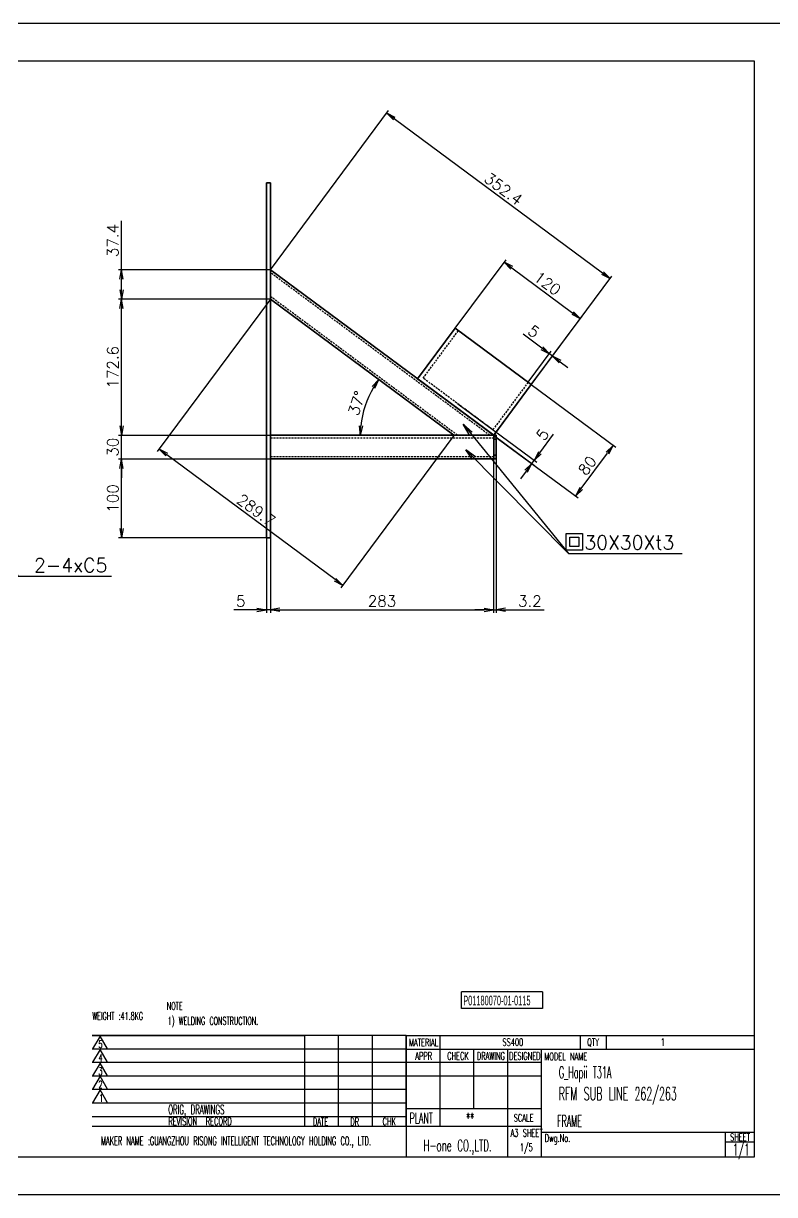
# Model space of a CAD drawing. Header units: inches. Extents: x 21 to 8642, y -3779 to 1599.
# Drawn here: x 3583 to 4535, y 19 to 1504 of the extents above; entities that cross this region are included whole.
import ezdxf

# ---------------------------------------------------------------- set-up
doc = ezdxf.new("R2010")
doc.units = ezdxf.units.IN
doc.header["$MEASUREMENT"] = 0
doc.linetypes.add('HIDDEN-HOKUTO', pattern=[3.8, 2.5, -1.3])
doc.layers.add('AM_HID', color=1, linetype='HIDDEN-HOKUTO', lineweight=25)
doc.layers.add('title_frame', color=7, linetype='Continuous')
doc.layers.add('word_dim', color=253, linetype='Continuous')
doc.styles.add('MX_NOTE_STANDARD', font='txt.shx', dxfattribs={"bigfont": 'bigfont.shx'})
doc.styles.get("Standard").update_dxf_attribs({"font": 'txt', "bigfont": 'gbcbig.shx'})
doc.dimstyles.new('STANDARD1-4', dxfattribs={"dimscale": 4, "dimtxt": 3.5, "dimasz": 3, "dimexe": 1, "dimexo": 0, "dimgap": 1, "dimtad": 3, "dimdsep": 46, "dimtxsty": 'Standard', "dimblk1": 'OPEN', "dimblk2": 'OPEN', "dimsah": 1, "dimcen": 0, "dimclrd": 256, "dimclre": 256, "dimclrt": 3, "dimadec": 0, "dimazin": 0, "dimtfac": 1, "dimtmove": 0, "dimatfit": 3, "dimldrblk": 'OPEN', "dimfxl": 0, "dimtolj": 1, "dimtzin": 0, "dimarcsym": 0})
doc.dimstyles.new('STANDARD1-4$0', dxfattribs={"dimscale": 4, "dimtxt": 3.5, "dimasz": 3, "dimexe": 1, "dimexo": 0, "dimgap": 1, "dimtad": 3, "dimdsep": 46, "dimtxsty": 'Standard', "dimblk1": 'OPEN', "dimblk2": 'OPEN', "dimsah": 1, "dimcen": 0, "dimclrd": 256, "dimclre": 256, "dimclrt": 3, "dimadec": 0, "dimazin": 0, "dimtfac": 1, "dimtmove": 0, "dimatfit": 3, "dimldrblk": 'OPEN', "dimfxl": 0, "dimtolj": 1, "dimtzin": 0, "dimarcsym": 0})
doc.dimstyles.new('副本 HKT 1-5', dxfattribs={"dimscale": 5, "dimtxt": 3.5, "dimasz": 3, "dimexe": 1, "dimexo": 0, "dimgap": 1, "dimtad": 3, "dimdsep": 46, "dimtxsty": 'Standard', "dimblk1": 'OPEN', "dimblk2": 'OPEN', "dimsah": 1, "dimcen": 0, "dimclrd": 256, "dimclre": 256, "dimclrt": 3, "dimazin": 2, "dimtfac": 1, "dimtmove": 0, "dimatfit": 3, "dimldrblk": 'OPEN', "dimfxl": 0, "dimtolj": 1, "dimlwd": 25, "dimlwe": 25, "dimarcsym": 0})

# ---------------------------------------------------------------- blocks, each defined once
blk = doc.blocks.new('_Open')
at = {"color": 0, "lineweight": -2}
for p, q in [((-1, 0.167), (0, 0)), ((-1, -0.167), (0, 0)), ((0, 0), (-1, 0))]:
    blk.add_line(p, q, dxfattribs=at)
blk = doc.blocks.new('*D368')
at = {"layer": 'DEFPOINTS', "color": 0, "linetype": 'Continuous', "ltscale": 2}
for p in [(3891.2, 851.6), (3896.2, 851.6), (3891.2, 760.4)]:
    blk.add_point(p, dxfattribs=at)
at = {"layer": 'word_dim', "linetype": 'Continuous', "lineweight": -2, "ltscale": 2}
for p, q in [((3891.2, 851.6), (3891.2, 756.4)), ((3896.2, 851.6), (3896.2, 756.4)), ((3879.2, 760.4), (3849.9, 760.4)), ((3896.2, 760.4), (3891.2, 760.4)), ((3908.2, 760.4), (3920.2, 760.4))]:
    blk.add_line(p, q, dxfattribs=at)
at = {"layer": 'word_dim', "linetype": 'Continuous', "lineweight": -2, "ltscale": 2, "xscale": 12, "yscale": 12, "zscale": 12}
blk.add_blockref('_Open', (3891.2, 760.4), dxfattribs=at)
at = {"layer": 'word_dim', "linetype": 'Continuous', "lineweight": -2, "ltscale": 2, "xscale": 12, "yscale": 12, "zscale": 12, "rotation": 180}
blk.add_blockref('_Open', (3896.2, 760.4), dxfattribs=at)
at = {"layer": 'word_dim', "color": 3, "linetype": 'Continuous', "ltscale": 2, "insert": (3858.6, 771.4), "char_height": 14, "attachment_point": 5}
blk.add_mtext('\\A1;5', dxfattribs=at)
blk = doc.blocks.new('*D369')
at = {"layer": 'DEFPOINTS', "color": 0, "linetype": 'Continuous', "ltscale": 2}
for p in [(4179.2, 951.6), (3896.2, 851.6), (4179.2, 760.4)]:
    blk.add_point(p, dxfattribs=at)
at = {"layer": 'word_dim', "linetype": 'Continuous', "lineweight": -2, "ltscale": 2}
for p, q in [((4179.2, 951.6), (4179.2, 756.4)), ((3896.2, 851.6), (3896.2, 756.4)), ((3908.2, 760.4), (4167.2, 760.4))]:
    blk.add_line(p, q, dxfattribs=at)
at = {"layer": 'word_dim', "linetype": 'Continuous', "lineweight": -2, "ltscale": 2, "xscale": 12, "yscale": 12, "zscale": 12, "rotation": 180}
blk.add_blockref('_Open', (3896.2, 760.4), dxfattribs=at)
at = {"layer": 'word_dim', "linetype": 'Continuous', "lineweight": -2, "ltscale": 2, "xscale": 12, "yscale": 12, "zscale": 12}
blk.add_blockref('_Open', (4179.2, 760.4), dxfattribs=at)
at = {"layer": 'word_dim', "color": 3, "linetype": 'Continuous', "ltscale": 2, "insert": (4037.7, 771.4), "char_height": 14, "attachment_point": 5}
blk.add_mtext('\\A1;283', dxfattribs=at)
blk = doc.blocks.new('*D370')
at = {"layer": 'DEFPOINTS', "color": 0, "linetype": 'Continuous', "ltscale": 2}
for p in [(4179.2, 951.6), (4182.4, 951.6), (4179.2, 760.4)]:
    blk.add_point(p, dxfattribs=at)
at = {"layer": 'word_dim', "linetype": 'Continuous', "lineweight": -2, "ltscale": 2}
for p, q in [((4179.2, 951.6), (4179.2, 756.4)), ((4182.4, 951.6), (4182.4, 756.4)), ((4167.2, 760.4), (4155.2, 760.4)), ((4179.2, 760.4), (4182.4, 760.4)), ((4194.4, 760.4), (4243.1, 760.4))]:
    blk.add_line(p, q, dxfattribs=at)
at = {"layer": 'word_dim', "linetype": 'Continuous', "lineweight": -2, "ltscale": 2, "xscale": 12, "yscale": 12, "zscale": 12}
blk.add_blockref('_Open', (4179.2, 760.4), dxfattribs=at)
at = {"layer": 'word_dim', "linetype": 'Continuous', "lineweight": -2, "ltscale": 2, "xscale": 12, "yscale": 12, "zscale": 12, "rotation": 180}
blk.add_blockref('_Open', (4182.4, 760.4), dxfattribs=at)
at = {"layer": 'word_dim', "color": 3, "linetype": 'Continuous', "ltscale": 2, "insert": (4225.1, 771.4), "char_height": 14, "attachment_point": 5}
blk.add_mtext('\\A1;3.2', dxfattribs=at)
blk = doc.blocks.new('*D371')
at = {"layer": 'DEFPOINTS', "color": 0, "linetype": 'Continuous', "ltscale": 2}
for p in [(3896.2, 1191.6), (4326.7, 1180.3), (4179.2, 981.6)]:
    blk.add_point(p, dxfattribs=at)
at = {"layer": 'word_dim', "linetype": 'Continuous', "lineweight": -2, "ltscale": 2}
for p, q in [((3896.2, 1191.6), (4046.1, 1393.5)), ((4053.3, 1383.2), (4317, 1187.5)), ((4179.2, 981.6), (4329.1, 1183.5))]:
    blk.add_line(p, q, dxfattribs=at)
at = {"layer": 'word_dim', "linetype": 'Continuous', "lineweight": -2, "ltscale": 2, "xscale": 12, "yscale": 12, "zscale": 12}
for p, rotation in [((4043.7, 1390.3), 143.4226694167934), ((4326.7, 1180.3), 323.4226694167934)]:
    blk.add_blockref('_Open', p, dxfattribs=dict(at, rotation=rotation))
at = {"layer": 'word_dim', "color": 3, "linetype": 'Continuous', "ltscale": 2, "insert": (4191.7, 1294.1), "char_height": 14, "attachment_point": 5, "rotation": 323.4227}
blk.add_mtext('\\A1;352.4', dxfattribs=at)
blk = doc.blocks.new('*D372')
at = {"layer": 'DEFPOINTS', "color": 0, "linetype": 'Continuous', "ltscale": 2}
for p in [(3896.2, 1154.3), (4128.9, 981.6), (3755.2, 964.2)]:
    blk.add_point(p, dxfattribs=at)
at = {"layer": 'word_dim', "linetype": 'Continuous', "lineweight": -2, "ltscale": 2}
for p, q in [((3896.2, 1154.3), (3752.8, 961)), ((4128.9, 981.6), (3985.4, 788.3)), ((3978.2, 798.7), (3764.8, 957))]:
    blk.add_line(p, q, dxfattribs=at)
at = {"layer": 'word_dim', "linetype": 'Continuous', "lineweight": -2, "ltscale": 2, "xscale": 12, "yscale": 12, "zscale": 12}
for p, rotation in [((3755.2, 964.2), 143.4226726282516), ((3987.8, 791.5), 323.4226726282516)]:
    blk.add_blockref('_Open', p, dxfattribs=dict(at, rotation=rotation))
at = {"layer": 'word_dim', "color": 3, "linetype": 'Continuous', "ltscale": 2, "insert": (3878.1, 886.7), "char_height": 14, "attachment_point": 5, "rotation": 323.4227}
blk.add_mtext('\\A1;289.7', dxfattribs=at)
blk = doc.blocks.new('*D373')
at = {"layer": 'DEFPOINTS', "color": 0, "linetype": 'Continuous', "ltscale": 2}
for p in [(3896.2, 1154.3), (4020.8, 1030.7), (3896.2, 981.6), (4128.9, 981.6), (4179.2, 981.6)]:
    blk.add_point(p, dxfattribs=at)
at = {"layer": 'word_dim', "linetype": 'Continuous', "lineweight": -2, "ltscale": 2}
blk.add_arc((4128.9, 981.6), 118.7, 149.2164, 174.2063, dxfattribs=at)
at = {"layer": 'word_dim', "linetype": 'Continuous', "lineweight": -2, "ltscale": 2, "xscale": 12, "yscale": 12, "zscale": 12}
for p, rotation in [((4033.6, 1052.4), 56.31953184953645), ((4010.2, 981.6), 267.1031407787154)]:
    blk.add_blockref('_Open', p, dxfattribs=dict(at, rotation=rotation))
at = {"layer": 'word_dim', "color": 3, "linetype": 'Continuous', "ltscale": 2, "insert": (4005.7, 1022.4), "char_height": 14, "attachment_point": 5, "rotation": 71.7113}
blk.add_mtext('\\A1;37°', dxfattribs=at)
blk = doc.blocks.new('*D374')
at = {"layer": 'DEFPOINTS', "color": 0, "linetype": 'Continuous', "ltscale": 2}
for p in [(4289, 1129.6), (4130.6, 1117.4), (4226.9, 1045.9)]:
    blk.add_point(p, dxfattribs=at)
at = {"layer": 'word_dim', "linetype": 'Continuous', "lineweight": -2, "ltscale": 2}
for p, q in [((4130.6, 1117.4), (4195, 1204.3)), ((4202.3, 1193.9), (4279.4, 1136.7)), ((4226.9, 1045.9), (4291.4, 1132.8))]:
    blk.add_line(p, q, dxfattribs=at)
at = {"layer": 'word_dim', "linetype": 'Continuous', "lineweight": -2, "ltscale": 2, "xscale": 12, "yscale": 12, "zscale": 12}
for p, rotation in [((4192.7, 1201.1), 143.4226791338089), ((4289, 1129.6), 323.4226791338089)]:
    blk.add_blockref('_Open', p, dxfattribs=dict(at, rotation=rotation))
at = {"layer": 'word_dim', "color": 3, "linetype": 'Continuous', "ltscale": 2, "insert": (4247.4, 1174.2), "char_height": 14, "attachment_point": 5, "rotation": 323.4227}
blk.add_mtext('\\A1;120', dxfattribs=at)
blk = doc.blocks.new('*D375')
at = {"layer": 'DEFPOINTS', "color": 0, "linetype": 'Continuous', "ltscale": 2}
for p in [(4226.9, 1045.9), (4179.2, 981.6), (4330.7, 968.9)]:
    blk.add_point(p, dxfattribs=at)
at = {"layer": 'word_dim', "linetype": 'Continuous', "lineweight": -2, "ltscale": 2}
for p, q in [((4226.9, 1045.9), (4333.9, 966.5)), ((4179.2, 981.6), (4286.2, 902.2)), ((4290.2, 914.3), (4323.6, 959.2))]:
    blk.add_line(p, q, dxfattribs=at)
at = {"layer": 'word_dim', "linetype": 'Continuous', "lineweight": -2, "ltscale": 2, "xscale": 12, "yscale": 12, "zscale": 12}
for p, rotation in [((4330.7, 968.9), 53.42265022546423), ((4283, 904.6), 233.4226502254642)]:
    blk.add_blockref('_Open', p, dxfattribs=dict(at, rotation=rotation))
at = {"layer": 'word_dim', "color": 3, "linetype": 'Continuous', "ltscale": 2, "insert": (4298, 943.3), "char_height": 14, "attachment_point": 5, "rotation": 53.4227}
blk.add_mtext('\\A1;80', dxfattribs=at)
blk = doc.blocks.new('*D376')
at = {"layer": 'DEFPOINTS', "color": 0, "linetype": 'Continuous', "ltscale": 2}
for p in [(4249.8, 1085.1), (4222.9, 1048.9), (4226.9, 1045.9)]:
    blk.add_point(p, dxfattribs=at)
at = {"layer": 'word_dim', "linetype": 'Continuous', "lineweight": -2, "ltscale": 2}
for p, q in [((4240.1, 1092.2), (4216.6, 1109.7)), ((4222.9, 1048.9), (4252.2, 1088.3)), ((4226.9, 1045.9), (4256.2, 1085.3)), ((4253.8, 1082.1), (4249.8, 1085.1)), ((4263.4, 1075), (4273.1, 1067.8))]:
    blk.add_line(p, q, dxfattribs=at)
at = {"layer": 'word_dim', "linetype": 'Continuous', "lineweight": -2, "ltscale": 2, "xscale": 12, "yscale": 12, "zscale": 12}
for p, rotation in [((4249.8, 1085.1), 323.4226791337829), ((4253.8, 1082.1), 143.422679133783)]:
    blk.add_blockref('_Open', p, dxfattribs=dict(at, rotation=rotation))
at = {"layer": 'word_dim', "color": 3, "linetype": 'Continuous', "ltscale": 2, "insert": (4230.1, 1113.4), "char_height": 14, "attachment_point": 5, "rotation": 323.4227}
blk.add_mtext('\\A1;5', dxfattribs=at)
blk = doc.blocks.new('*D377')
at = {"layer": 'DEFPOINTS', "color": 0, "linetype": 'Continuous', "ltscale": 2}
for p in [(4131.1, 1017.4), (4134, 1021.4), (4230.6, 949.8)]:
    blk.add_point(p, dxfattribs=at)
at = {"layer": 'word_dim', "linetype": 'Continuous', "lineweight": -2, "ltscale": 2}
for p, q in [((4131.1, 1017.4), (4230.8, 943.4)), ((4134, 1021.4), (4233.8, 947.4)), ((4237.7, 959.4), (4255.2, 983)), ((4220.5, 936.1), (4213.3, 926.5)), ((4227.6, 945.8), (4230.6, 949.8))]:
    blk.add_line(p, q, dxfattribs=at)
at = {"layer": 'word_dim', "linetype": 'Continuous', "lineweight": -2, "ltscale": 2, "xscale": 12, "yscale": 12, "zscale": 12}
for p, rotation in [((4230.6, 949.8), 233.4226484555928), ((4227.6, 945.8), 53.42264845559284)]:
    blk.add_blockref('_Open', p, dxfattribs=dict(at, rotation=rotation))
at = {"layer": 'word_dim', "color": 3, "linetype": 'Continuous', "ltscale": 2, "insert": (4241.2, 982.6), "char_height": 14, "attachment_point": 5, "rotation": 53.4226}
blk.add_mtext('\\A1;5', dxfattribs=at)
blk = doc.blocks.new('*D378')
at = {"layer": 'DEFPOINTS', "color": 0, "linetype": 'Continuous', "ltscale": 2}
for p in [(3707.5, 951.6), (3896.2, 951.6), (3891.2, 851.6)]:
    blk.add_point(p, dxfattribs=at)
at = {"layer": 'word_dim', "linetype": 'Continuous', "lineweight": -2, "ltscale": 2}
for p, q in [((3896.2, 951.6), (3703.5, 951.6)), ((3707.5, 863.6), (3707.5, 939.6)), ((3891.2, 851.6), (3703.5, 851.6))]:
    blk.add_line(p, q, dxfattribs=at)
at = {"layer": 'word_dim', "linetype": 'Continuous', "lineweight": -2, "ltscale": 2, "xscale": 12, "yscale": 12, "zscale": 12}
for p, rotation in [((3707.5, 951.6), 90), ((3707.5, 851.6), 270)]:
    blk.add_blockref('_Open', p, dxfattribs=dict(at, rotation=rotation))
at = {"layer": 'word_dim', "color": 3, "linetype": 'Continuous', "ltscale": 2, "insert": (3696.5, 901.6), "char_height": 14, "attachment_point": 5, "rotation": 90}
blk.add_mtext('\\A1;100', dxfattribs=at)
blk = doc.blocks.new('*D379')
at = {"layer": 'DEFPOINTS', "color": 0, "linetype": 'Continuous', "ltscale": 2}
for p in [(3707.5, 981.6), (3896.2, 981.6), (3896.2, 951.6)]:
    blk.add_point(p, dxfattribs=at)
at = {"layer": 'word_dim', "linetype": 'Continuous', "lineweight": -2, "ltscale": 2}
for p, q in [((3707.5, 993.6), (3707.5, 1005.6)), ((3896.2, 981.6), (3703.5, 981.6)), ((3707.5, 951.6), (3707.5, 981.6)), ((3896.2, 951.6), (3703.5, 951.6)), ((3707.5, 939.6), (3707.5, 927.6))]:
    blk.add_line(p, q, dxfattribs=at)
at = {"layer": 'word_dim', "linetype": 'Continuous', "lineweight": -2, "ltscale": 2, "xscale": 12, "yscale": 12, "zscale": 12}
for p, rotation in [((3707.5, 981.6), 270), ((3707.5, 951.6), 90)]:
    blk.add_blockref('_Open', p, dxfattribs=dict(at, rotation=rotation))
at = {"layer": 'word_dim', "color": 3, "linetype": 'Continuous', "ltscale": 2, "insert": (3696.5, 966.6), "char_height": 14, "attachment_point": 5, "rotation": 90}
blk.add_mtext('\\A1;30', dxfattribs=at)
blk = doc.blocks.new('*D380')
at = {"layer": 'DEFPOINTS', "color": 0, "linetype": 'Continuous', "ltscale": 2}
for p in [(3707.5, 1154.3), (3896.2, 1154.3), (3896.2, 981.6)]:
    blk.add_point(p, dxfattribs=at)
at = {"layer": 'word_dim', "linetype": 'Continuous', "lineweight": -2, "ltscale": 2}
for p, q in [((3896.2, 1154.3), (3703.5, 1154.3)), ((3707.5, 993.6), (3707.5, 1142.3)), ((3896.2, 981.6), (3703.5, 981.6))]:
    blk.add_line(p, q, dxfattribs=at)
at = {"layer": 'word_dim', "linetype": 'Continuous', "lineweight": -2, "ltscale": 2, "xscale": 12, "yscale": 12, "zscale": 12}
for p, rotation in [((3707.5, 1154.3), 90), ((3707.5, 981.6), 270)]:
    blk.add_blockref('_Open', p, dxfattribs=dict(at, rotation=rotation))
at = {"layer": 'word_dim', "color": 3, "linetype": 'Continuous', "ltscale": 2, "insert": (3696.5, 1068), "char_height": 14, "attachment_point": 5, "rotation": 90}
blk.add_mtext('\\A1;172.6', dxfattribs=at)
blk = doc.blocks.new('*D381')
at = {"layer": 'DEFPOINTS', "color": 0, "linetype": 'Continuous', "ltscale": 2}
for p in [(3707.5, 1191.6), (3896.2, 1191.6), (3896.2, 1154.3)]:
    blk.add_point(p, dxfattribs=at)
at = {"layer": 'word_dim', "linetype": 'Continuous', "lineweight": -2, "ltscale": 2}
for p, q in [((3707.5, 1191.6), (3707.5, 1253.6)), ((3896.2, 1191.6), (3703.5, 1191.6)), ((3707.5, 1166.3), (3707.5, 1179.6)), ((3896.2, 1154.3), (3703.5, 1154.3))]:
    blk.add_line(p, q, dxfattribs=at)
at = {"layer": 'word_dim', "linetype": 'Continuous', "lineweight": -2, "ltscale": 2, "xscale": 12, "yscale": 12, "zscale": 12}
for p, rotation in [((3707.5, 1191.6), 90), ((3707.5, 1154.3), 270)]:
    blk.add_blockref('_Open', p, dxfattribs=dict(at, rotation=rotation))
at = {"layer": 'word_dim', "color": 3, "linetype": 'Continuous', "ltscale": 2, "insert": (3696.5, 1228.6), "char_height": 14, "attachment_point": 5, "rotation": 90}
blk.add_mtext('\\A1;37.4', dxfattribs=at)

msp = doc.modelspace()

# ---------------------------------------------------------------- linework, layer by layer
at = {"color": 7, "lineweight": 35}
for p, q in [((3891.247, 1301.648), (3896.247, 1301.648)), ((3891.247, 1301.648), (3891.247, 851.648)), ((3896.247, 1301.648), (3896.247, 851.648)), ((3896.247, 1191.649), (3896.247, 1154.291)), ((4179.247, 981.648), (3896.247, 1191.649)), ((3896.247, 1154.291), (4128.904, 981.648)), ((4082.881, 1053.157), (4130.553, 1117.401)), ((4130.553, 1117.401), (4226.92, 1045.892)), ((4179.247, 981.648), (4082.881, 1053.157)), ((4226.92, 1045.892), (4179.247, 981.648)), ((3896.247, 951.648), (3896.247, 981.648)), ((3896.247, 981.648), (4179.247, 981.648)), ((4128.904, 981.648), (4179.247, 981.648)), ((4179.247, 951.648), (4179.247, 981.648)), ((4179.247, 981.648), (4182.447, 981.648)), ((4179.247, 976.648), (4179.247, 981.648)), ((4182.447, 976.648), (4182.447, 981.648)), ((4179.247, 976.648), (4182.447, 976.648)), ((4179.247, 956.648), (4179.247, 976.648)), ((4182.447, 956.648), (4182.447, 976.648)), ((3896.247, 951.648), (4179.247, 951.648)), ((4179.247, 956.648), (4182.447, 956.648)), ((4179.247, 956.648), (4179.247, 951.648)), ((4179.247, 951.648), (4182.447, 951.648)), ((4182.447, 956.648), (4182.447, 951.648)), ((3891.247, 851.648), (3896.247, 851.648))]:
    msp.add_line(p, q, dxfattribs=at)
at = {"layer": 'AM_HID'}
for p, q in [((4174.213, 981.648), (3896.247, 1187.913)), ((3896.247, 1158.027), (4133.938, 981.648)), ((4089.875, 1054.193), (4134.568, 1114.422)), ((4178.211, 988.643), (4089.875, 1054.193)), ((4222.904, 1048.872), (4178.211, 988.643)), ((3896.247, 978.648), (4179.247, 978.648)), ((3896.247, 954.648), (4179.247, 954.648))]:
    msp.add_line(p, q, dxfattribs=at)
at = {"layer": 'AM_HID', "ltscale": 0.080002}
for p, q in [((4179.247, 976.648), (4182.447, 976.648)), ((4179.247, 976.648), (4182.447, 976.648)), ((4179.247, 976.648), (4182.447, 976.648)), ((4179.247, 956.648), (4182.447, 956.648)), ((4179.247, 956.648), (4182.447, 956.648)), ((4179.247, 956.648), (4182.447, 956.648))]:
    msp.add_line(p, q, dxfattribs=at)
at = {"layer": 'title_frame'}
for p, q in [((4138.631, 254.9), (4138.631, 275.902)), ((4241.271, 275.902), (4138.631, 275.902)), ((4241.271, 275.902), (4241.271, 254.9)), ((4241.271, 254.9), (4138.631, 254.9)), ((3670.367, 220.577), (3939.867, 220.577)), ((4068.492, 220.577), (3670.367, 220.577)), ((3680.267, 219.972), (3670.869, 203.693)), ((3689.665, 203.693), (3680.267, 219.972)), ((3939.867, 105.427), (3939.867, 220.577)), ((3982.742, 105.427), (3982.742, 220.577)), ((3982.742, 105.427), (3982.742, 220.577)), ((4025.617, 105.427), (4025.617, 220.577)), ((4025.617, 105.427), (4025.617, 220.577)), ((4068.492, 220.577), (4068.492, 203.427)), ((4068.492, 220.577), (4068.492, 66.227)), ((4068.492, 220.577), (4068.492, 66.227)), ((4068.492, 105.427), (4068.492, 220.577)), ((4068.492, 220.577), (4509.492, 220.577)), ((4111.367, 105.427), (4111.367, 220.577)), ((4288.992, 220.577), (4288.992, 203.427)), ((4321.855, 220.577), (4321.855, 203.427)), ((3939.867, 203.427), (3670.367, 203.427)), ((4068.492, 203.427), (3670.367, 203.427)), ((3670.869, 203.693), (3689.665, 203.693)), ((3680.267, 202.933), (3670.869, 186.655)), ((3689.665, 186.655), (3680.267, 202.933)), ((4068.492, 203.427), (4509.492, 203.427)), ((4154.242, 127.95), (4154.242, 203.427)), ((4197.117, 66.227), (4197.117, 203.427)), ((4239.992, 66.227), (4239.992, 203.427)), ((3939.867, 186.277), (3670.367, 186.277)), ((4068.492, 186.277), (3670.367, 186.277)), ((3670.869, 186.655), (3689.665, 186.655)), ((3680.267, 185.638), (3670.869, 169.36)), ((3689.665, 169.36), (3680.267, 185.638)), ((4239.992, 186.277), (4068.492, 186.277)), ((3939.867, 169.127), (3670.367, 169.127)), ((4068.492, 169.127), (3670.367, 169.127)), ((3670.869, 169.36), (3689.665, 169.36)), ((3680.267, 168.914), (3670.869, 152.636)), ((3689.665, 152.636), (3680.267, 168.914)), ((4239.992, 169.127), (4068.492, 169.127)), ((3939.867, 151.977), (3670.367, 151.977)), ((4068.492, 151.977), (3670.367, 151.977)), ((3670.869, 152.636), (3689.665, 152.636)), ((3680.267, 151.619), (3670.869, 135.341)), ((3689.665, 135.341), (3680.267, 151.619)), ((3939.867, 134.827), (3670.367, 134.827)), ((4068.492, 134.827), (3670.367, 134.827)), ((3670.869, 135.341), (3689.665, 135.341)), ((4068.492, 127.95), (4239.992, 127.95)), ((3939.867, 117.677), (3670.367, 117.677)), ((4068.492, 117.677), (3670.367, 117.677)), ((4068.492, 105.427), (3670.367, 105.427)), ((4239.992, 105.427), (4068.492, 105.427)), ((4239.992, 98.077), (4509.492, 98.077)), ((4472.742, 98.077), (4472.742, 66.227)), ((4472.742, 85.827), (4509.492, 85.827)), ((4509.492, 66.227), (4239.992, 66.227))]:
    msp.add_line(p, q, dxfattribs=at)
at = {"layer": 'title_frame', "color": 4}
msp.add_lwpolyline([(4561.117, 1503.914), (2461.117, 1503.914), (2461.117, 18.914), (4561.117, 18.914)], close=True, dxfattribs=at)
at = {"layer": 'title_frame'}
msp.add_lwpolyline([(2512.742, 1456.602), (4509.492, 1456.602), (4509.492, 66.227), (2512.742, 66.227)], close=True, dxfattribs=at)
at = {"layer": 'word_dim', "linetype": 'Continuous', "ltscale": 2}
for points in [[(4270.951, 857.132), (4291.772, 857.132), (4291.772, 836.09), (4270.951, 836.09)], [(4275.63, 852.69), (4287.093, 852.69), (4287.093, 840.766), (4275.63, 840.766)]]:
    msp.add_lwpolyline(points, close=True, dxfattribs=at)

# ---------------------------------------------------------------- texts
at = {"linetype": 'Continuous', "insert": (4261.878, 171.327), "char_height": 15, "width": 254.5, "attachment_point": 4}
msp.add_mtext('{\\W0.5;\\C3;G_Hapii T31A}', dxfattribs=at)
at = {"layer": 'title_frame', "color": 3, "style": 'MX_NOTE_STANDARD'}
for s, height, width, p in [('NOTE', 9.8, 0.545, (3764.937, 253.071)), ('WEIGHT :41.8KG ', 9.8, 0.545, (3670.488, 240.306)), ('1) WELDING CONSTRUCTION.', 9.8, 0.545, (3766.128, 234.308)), ('5', 9.398, 0.545, (3678.293, 204.798)), ('MATERIAL', 9.6667, 0.545, (4071.853, 206.918)), ('SS400', 9.6667, 0.545, (4190.359, 207.338)), ('QTY', 9.6667, 0.545, (4297.858, 207.338)), ('1', 9.667, 0.545, (4390.997, 207.338)), ('4', 9.398, 0.545, (3678.293, 187.76)), ('APPR', 9.6667, 0.545, (4079.831, 189.91)), ('CHECK', 9.6667, 0.545, (4120.31, 189.91)), ('DRAWING', 9.6667, 0.545, (4157.908, 189.91)), ('DESIGNED', 9.6667, 0.545, (4198.865, 189.91)), ('MODEL NAME', 9.6667, 0.545, (4243.507, 189.173)), ('3', 9.398, 0.545, (3678.293, 170.465)), ('2', 9.398, 0.545, (3678.293, 153.741)), ('RFM SUB LINE 262/263', 16.5, 0.5341, (4261.686, 138.481)), ('1', 9.398, 0.545, (3679.274, 136.446)), ('ORIG, DRAWINGS', 11.81488, 0.545, (3766.736, 120.919)), ('PLANT', 13.426, 0.545, (4072.672, 109.196)), ('**', 13.426, 0.545, (4144.457, 109.196)), ('SCALE', 9.6667, 0.545, (4204.745, 111.399)), ('FRAME', 14.7, 0.5, (4259.617, 104.771)), ('REVISION  RECORD', 9.66672, 0.545, (3766.986, 107.012)), ('DATE', 9.6667, 0.545, (3950.053, 106.613)), ('DR', 9.6667, 0.545, (3997.523, 106.562)), ('CHK', 9.6667, 0.545, (4038.407, 106.726)), ('MAKER NAME :GUANGZHOU RISONG INTELLIGENT TECHNOLOGY HOLDING CO., LTD.', 10.8, 0.5341, (3681.486, 81.558)), ('A3 SHEET', 9.6667, 0.545, (4200.64, 92.311)), ('Dwg.No.', 9.6667, 0.545, (4243.937, 85.717)), ('SHEET', 9.6667, 0.545, (4478.941, 86.863)), ('H-one CO.,LTD.', 14.7, 0.545, (4090.271, 73.818)), ('1/5', 9.6667, 0.545, (4212.399, 73.914)), ('1/1', 15, 0.5341, (4482.526, 68.605))]:
    msp.add_text(s, height=height, dxfattribs=dict(at, width=width)).set_placement(p)
at = {"layer": 'title_frame', "color": 3, "insert": (4140.699, 271.121), "char_height": 12.25, "width": 20.55351, "attachment_point": 1, "style": 'MX_NOTE_STANDARD'}
msp.add_mtext('{\\f3 of 9 Barcode|b0|i0|c0|p82;\\W0.5;P01180070-\\f3 of 9 Barcode|b0|i0|c134|p82;01\\f3 of 9 Barcode|b0|i0|c0|p82;-0\\f3 of 9 Barcode|b0|i0|c134|p82;1\\f3 of 9 Barcode|b0|i0|c0|p82;1\\f3 of 9 Barcode|b0|i0|c134|p82;5}', dxfattribs=at)
at = {"layer": 'word_dim', "color": 3, "linetype": 'Continuous', "ltscale": 2, "char_height": 17.5, "width": 170.26198, "attachment_point": 7}
for s, insert in [('\\A1;{\\Fromans,bigfont|c134;3}0X{\\Fromans,bigfont|c134;3}0Xt3', (4294.168, 836.97)), ('\\A1;{\\Fromans,bigfont|c134;2-4xC5}', (3596.627, 808.198))]:
    msp.add_mtext(s, dxfattribs=dict(at, insert=insert))

# ---------------------------------------------------------------- dimensions: what is measured, and where the dimension line sits
at = {"layer": 'word_dim', "linetype": 'Continuous', "ltscale": 2}
for p1, p2, distance, picture, middle in [((3896.247, 1191.649), (4179.247, 981.648), 247.391, '*D371', (4191.724, 1294.15)), ((4130.553, 1117.401), (4226.92, 1045.892), 104.218, '*D374', (4247.396, 1174.173)), ((4128.904, 981.648), (3896.247, 1154.291), 236.747, '*D372', (3878.051, 886.683)), ((4226.92, 1045.892), (4222.904, 1048.872), -45.092, '*D376', (4230.097, 1113.383)), ((4179.247, 981.648), (4226.92, 1045.892), -129.243, '*D375', (4298.039, 943.308)), ((4131.064, 1017.402), (4134.043, 1021.418), -120.221, '*D377', (4241.22, 982.565))]:
    dim = msp.add_aligned_dim(p1=p1, p2=p2, distance=distance, dimstyle='STANDARD1-4$0', override={"dimdec": 1}, dxfattribs=at)
    dim.commit()
    dim.dimension.update_dxf_attribs({"geometry": picture, "text_midpoint": middle})
for base, p1, p2, picture, middle in [((3707.52, 1191.649), (3896.247, 1154.291), (3896.247, 1191.649), '*D381', (3696.52, 1228.649)), ((3707.52, 1154.291), (3896.247, 981.648), (3896.247, 1154.291), '*D380', (3696.52, 1067.97)), ((3707.52, 951.648), (3891.247, 851.648), (3896.247, 951.648), '*D378', (3696.52, 901.648))]:
    dim = msp.add_linear_dim(base=base, p1=p1, p2=p2, angle=90, dimstyle='STANDARD1-4$0', override={"dimdec": 1}, dxfattribs=at)
    dim.commit()
    dim.dimension.update_dxf_attribs({"geometry": picture, "text_midpoint": middle})
dim = msp.add_angular_dim_2l(base=(4020.772, 1030.664), line1=((3896.247, 981.648), (4179.247, 981.648)), line2=((3896.247, 1154.291), (4128.904, 981.648)), dimstyle='STANDARD1-4', override={"dimdec": 1}, dxfattribs=at)
dim.commit()
dim.dimension.update_dxf_attribs({"geometry": '*D373', "text_midpoint": (4005.734, 1022.355)})
dim = msp.add_linear_dim(base=(3707.52, 981.648), p1=(3896.247, 951.648), p2=(3896.247, 981.648), angle=90, dimstyle='STANDARD1-4$0', override={"dimdec": 1}, dxfattribs=at)
dim.commit()
dim.dimension.update_dxf_attribs({"geometry": '*D379', "text_midpoint": (3707.52, 966.648), "dimtype": 160})
for base, p2, picture, middle in [((4179.247, 760.39), (4179.247, 951.648), '*D369', (4037.747, 771.39)), ((3891.247, 760.39), (3891.247, 851.648), '*D368', (3858.58, 771.39))]:
    dim = msp.add_linear_dim(base=base, p1=(3896.247, 851.648), p2=p2, dimstyle='STANDARD1-4$0', dxfattribs=at)
    dim.commit()
    dim.dimension.update_dxf_attribs({"geometry": picture, "text_midpoint": middle})
dim = msp.add_linear_dim(base=(4179.247, 760.39), p1=(4182.447, 951.648), p2=(4179.247, 951.648), dimstyle='STANDARD1-4$0', dxfattribs=at)
dim.commit()
dim.dimension.update_dxf_attribs({"geometry": '*D370', "text_midpoint": (4225.114, 760.39), "dimtype": 160})

# ---------------------------------------------------------------- leaders
msp.add_leader([(4140.686, 995.841), (4274.168, 831.97)], dimstyle='副本 HKT 1-5', override={"dimtad": 1}, dxfattribs=at)
at = {"layer": 'word_dim', "linetype": 'Continuous', "ltscale": 2, "annotation_type": 0, "has_hookline": 1, "hookline_direction": 0}
for points, text_width in [([(3459.966, 952.512), (3576.627, 803.198), (3591.627, 803.198)], 98.333), ([(4143.783, 963.316), (4274.168, 831.97), (4289.168, 831.97)], 124.167)]:
    msp.add_leader(points, dimstyle='副本 HKT 1-5', override={"dimgap": 1, "dimtad": 1}, dxfattribs=dict(at, text_width=text_width))

doc.saveas('drawing.dxf')
